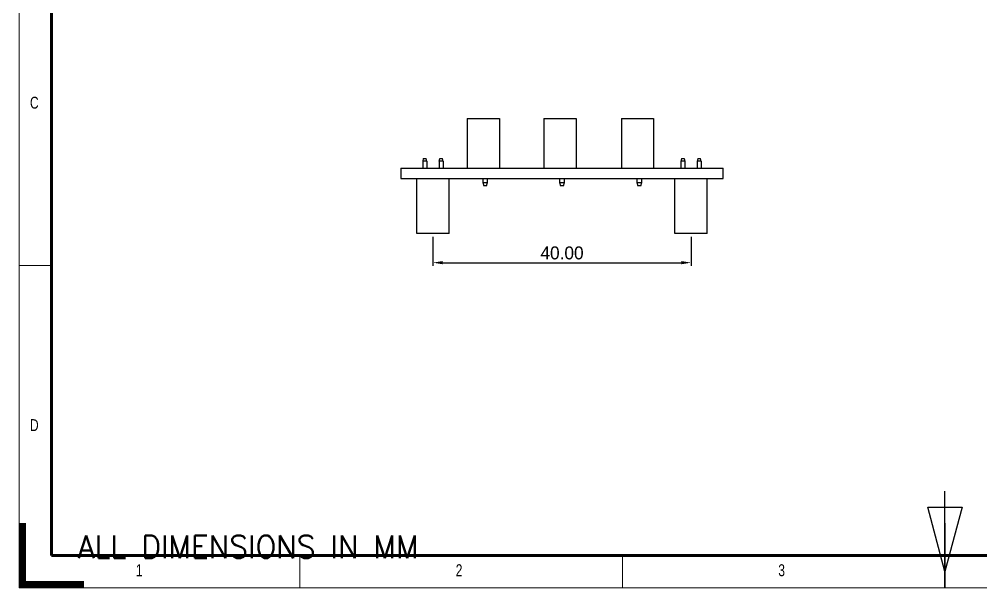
# Model space of a CAD drawing. Header units: millimetres. Extents: x 719 to 1006, y 1264 to 1464.
# Drawn here: x 719.4 to 868.5, y 1263.7 to 1351.9 of the extents above; entities that cross this region are included whole.
import ezdxf
from ezdxf.lldxf.tags import DXFTag

# ---------------------------------------------------------------- set-up
doc = ezdxf.new("R2010")
doc.units = ezdxf.units.MM
doc.layers.get('0').update_dxf_attribs({"linetype": 'CONTINUOUS'})
doc.layers.get('Defpoints').update_dxf_attribs({"linetype": 'CONTINUOUS'})
doc.styles.add('DEFAULT', font='simplex.shx')
doc.styles.add('SLDTEXTSTYLE0', font='TXT', dxfattribs={"width": 0.75})
tags = doc.linetypes.add('DASHED', pattern=[25.72, 12.86, -12.86]).pattern_tags.tags
tags[6:7] = [DXFTag(74, 4), DXFTag(75, 0), DXFTag(340, '0'), DXFTag(46, 0.0), DXFTag(50, 0.0), DXFTag(44, 0.0), DXFTag(45, 0.0)]
tags[4:5] = [DXFTag(74, 4), DXFTag(75, 0), DXFTag(340, '0'), DXFTag(46, 0.0), DXFTag(50, 0.0), DXFTag(44, 0.0), DXFTag(45, 0.0)]
doc.dimstyles.get("Standard").update_dxf_attribs({"dimtxt": 2, "dimasz": 1.5, "dimexe": 0.5, "dimexo": 0.5, "dimgap": 0.5, "dimtad": 1, "dimzin": 0, "dimdsep": 46, "dimtxsty": 'Standard', "dimcen": 0.5, "dimclrd": 1, "dimclre": 3, "dimclrt": 3, "dimadec": 0, "dimazin": 0, "dimtfac": 1, "dimtofl": 0, "dimtmove": 0, "dimatfit": 3, "dimfxl": 1, "dimtolj": 1, "dimtzin": 0, "dimarcsym": 0})

# ---------------------------------------------------------------- blocks, each defined once
blk = doc.blocks.new('ASSORTED_DRAFT6')
at = {"color": 18, "linetype": 'Continuous'}
for p, q in [((0, 9.98988), (1, 9.98988)), ((0, 9.94755), (1, 9.94755)), ((0, 9.90522), (1, 9.90522)), ((0, 9.86289), (1, 9.86289)), ((0, 9.82056), (1, 9.82056)), ((0, 9.77823), (1, 9.77823)), ((0, 9.7359), (1, 9.7359)), ((0, 9.69357), (1, 9.69357)), ((0, 9.65124), (1, 9.65124)), ((0, 9.60891), (1, 9.60891)), ((0, 9.56658), (1, 9.56658)), ((0, 9.52425), (1, 9.52425)), ((0, 9.48192), (1, 9.48192)), ((0, 9.43959), (1, 9.43959)), ((0, 9.39726), (1, 9.39726)), ((0, 9.35493), (1, 9.35493)), ((0, 9.3126), (1, 9.3126)), ((0, 9.27027), (1, 9.27027)), ((0, 9.22794), (1, 9.22794)), ((0, 9.18561), (1, 9.18561)), ((0, 9.14328), (1, 9.14328)), ((0, 9.10095), (1, 9.10095)), ((0, 9.05862), (1, 9.05862)), ((0, 9.01629), (1, 9.01629)), ((0, 8.97396), (1, 8.97396)), ((0, 8.93163), (1, 8.93163)), ((0, 8.8893), (1, 8.8893)), ((0, 8.84697), (1, 8.84697)), ((0, 8.80464), (1, 8.80464)), ((0, 8.76231), (1, 8.76231)), ((0, 8.71998), (1, 8.71998)), ((0, 8.67765), (1, 8.67765)), ((0, 8.63532), (1, 8.63532)), ((0, 8.59299), (1, 8.59299)), ((0, 8.55066), (1, 8.55066)), ((0, 8.50833), (1, 8.50833)), ((0, 8.466), (1, 8.466)), ((0, 8.42367), (1, 8.42367)), ((0, 8.38134), (1, 8.38134)), ((0, 8.33901), (1, 8.33901)), ((0, 8.29668), (1, 8.29668)), ((0, 8.25435), (1, 8.25435)), ((0, 8.21202), (1, 8.21202)), ((0, 8.16969), (1, 8.16969)), ((0, 8.12736), (1, 8.12736)), ((0, 8.08503), (1, 8.08503)), ((0, 8.0427), (1, 8.0427)), ((0, 8.00037), (1, 8.00037)), ((0, 7.95804), (1, 7.95804)), ((0, 7.91571), (1, 7.91571)), ((0, 7.87338), (1, 7.87338)), ((0, 7.83105), (1, 7.83105)), ((0, 7.78872), (1, 7.78872)), ((0, 7.74639), (1, 7.74639)), ((0, 7.70406), (1, 7.70406)), ((0, 7.66173), (1, 7.66173)), ((0, 7.6194), (1, 7.6194)), ((0, 7.57707), (1, 7.57707)), ((0, 7.53474), (1, 7.53474)), ((0, 7.49241), (1, 7.49241)), ((0, 7.45008), (1, 7.45008)), ((0, 7.40775), (1, 7.40775)), ((0, 7.36542), (1, 7.36542)), ((0, 7.32309), (1, 7.32309)), ((0, 7.28076), (1, 7.28076)), ((0, 7.23843), (1, 7.23843)), ((0, 7.1961), (1, 7.1961)), ((0, 7.15377), (1, 7.15377)), ((0, 7.11144), (1, 7.11144)), ((0, 7.06911), (1, 7.06911)), ((0, 7.02678), (1, 7.02678)), ((0, 6.98445), (1, 6.98445)), ((0, 6.94212), (1, 6.94212)), ((0, 6.89979), (1, 6.89979)), ((0, 6.85746), (1, 6.85746)), ((0, 6.81513), (1, 6.81513)), ((0, 6.7728), (1, 6.7728)), ((0, 6.73047), (1, 6.73047)), ((0, 6.68814), (1, 6.68814)), ((0, 6.64581), (1, 6.64581)), ((0, 6.60348), (1, 6.60348)), ((0, 6.56115), (1, 6.56115)), ((0, 6.51882), (1, 6.51882)), ((0, 6.47649), (1, 6.47649)), ((0, 6.43416), (1, 6.43416)), ((0, 6.39183), (1, 6.39183)), ((0, 6.3495), (1, 6.3495)), ((0, 6.30717), (1, 6.30717)), ((0, 6.26484), (1, 6.26484)), ((0, 6.22251), (1, 6.22251)), ((0, 6.18018), (1, 6.18018)), ((0, 6.13785), (1, 6.13785)), ((0, 6.09552), (1, 6.09552)), ((0, 6.05319), (1, 6.05319)), ((0, 6.01086), (1, 6.01086)), ((0, 5.96853), (1, 5.96853)), ((0, 5.9262), (1, 5.9262)), ((0, 5.88387), (1, 5.88387)), ((0, 5.84154), (1, 5.84154)), ((0, 5.79921), (1, 5.79921)), ((0, 5.75688), (1, 5.75688)), ((0, 5.71455), (1, 5.71455)), ((0, 5.67222), (1, 5.67222)), ((0, 5.62989), (1, 5.62989)), ((0, 5.58756), (1, 5.58756)), ((0, 5.54523), (1, 5.54523)), ((0, 5.5029), (1, 5.5029)), ((0, 5.46057), (1, 5.46057)), ((0, 5.41824), (1, 5.41824)), ((0, 5.37591), (1, 5.37591)), ((0, 5.33358), (1, 5.33358)), ((0, 5.29125), (1, 5.29125)), ((0, 5.24892), (1, 5.24892)), ((0, 5.20659), (1, 5.20659)), ((0, 5.16426), (1, 5.16426)), ((0, 5.12193), (1, 5.12193)), ((0, 5.0796), (1, 5.0796)), ((0, 5.03727), (1, 5.03727)), ((0, 4.99494), (1, 4.99494)), ((0, 4.95261), (1, 4.95261)), ((0, 4.91028), (1, 4.91028)), ((0, 4.86795), (1, 4.86795)), ((0, 4.82562), (1, 4.82562)), ((0, 4.78329), (1, 4.78329)), ((0, 4.74096), (1, 4.74096)), ((0, 4.69863), (1, 4.69863)), ((0, 4.6563), (1, 4.6563)), ((0, 4.61397), (1, 4.61397)), ((0, 4.57164), (1, 4.57164)), ((0, 4.52931), (1, 4.52931)), ((0, 4.48698), (1, 4.48698)), ((0, 4.44465), (1, 4.44465)), ((0, 4.40232), (1, 4.40232)), ((0, 4.35999), (1, 4.35999)), ((0, 4.31766), (1, 4.31766)), ((0, 4.27533), (1, 4.27533)), ((0, 4.233), (1, 4.233)), ((0, 4.19067), (1, 4.19067)), ((0, 4.14834), (1, 4.14834)), ((0, 4.10601), (1, 4.10601)), ((0, 4.06368), (1, 4.06368)), ((0, 4.02135), (1, 4.02135)), ((0, 3.97902), (1, 3.97902)), ((0, 3.93669), (1, 3.93669)), ((0, 3.89436), (1, 3.89436)), ((0, 3.85203), (1, 3.85203)), ((0, 3.8097), (1, 3.8097)), ((0, 3.76737), (1, 3.76737)), ((0, 3.72504), (1, 3.72504)), ((0, 3.68271), (1, 3.68271)), ((0, 3.64038), (1, 3.64038)), ((0, 3.59805), (1, 3.59805)), ((0, 3.55572), (1, 3.55572)), ((0, 3.51339), (1, 3.51339)), ((0, 3.47106), (1, 3.47106)), ((0, 3.42873), (1, 3.42873)), ((0, 3.3864), (1, 3.3864)), ((0, 3.34407), (1, 3.34407)), ((0, 3.30174), (1, 3.30174)), ((0, 3.25941), (1, 3.25941)), ((0, 3.21708), (1, 3.21708)), ((0, 3.17475), (1, 3.17475)), ((0, 3.13242), (1, 3.13242)), ((0, 3.09009), (1, 3.09009)), ((0, 3.04776), (1, 3.04776)), ((0, 3.00543), (1, 3.00543)), ((0, 2.9631), (1, 2.9631)), ((0, 2.92077), (1, 2.92077)), ((0, 2.87844), (1, 2.87844)), ((0, 2.83611), (1, 2.83611)), ((0, 2.79378), (1, 2.79378)), ((0, 2.75145), (1, 2.75145)), ((0, 2.70912), (1, 2.70912)), ((0, 2.66679), (1, 2.66679)), ((0, 2.62446), (1, 2.62446)), ((0, 2.58213), (1, 2.58213)), ((0, 2.5398), (1, 2.5398)), ((0, 2.49747), (1, 2.49747)), ((0, 2.45514), (1, 2.45514)), ((0, 2.41281), (1, 2.41281)), ((0, 2.37048), (1, 2.37048)), ((0, 2.32815), (1, 2.32815)), ((0, 2.28582), (1, 2.28582)), ((0, 2.24349), (1, 2.24349)), ((0, 2.20116), (1, 2.20116)), ((0, 2.15883), (1, 2.15883)), ((0, 2.1165), (1, 2.1165)), ((0, 2.07417), (1, 2.07417)), ((0, 2.03184), (1, 2.03184)), ((0, 1.98951), (1, 1.98951)), ((0, 1.94718), (1, 1.94718)), ((0, 1.90485), (1, 1.90485)), ((0, 1.86252), (1, 1.86252)), ((0, 1.82019), (1, 1.82019)), ((0, 1.77786), (1, 1.77786)), ((0, 1.73553), (1, 1.73553)), ((0, 1.6932), (1, 1.6932)), ((0, 1.65087), (1, 1.65087)), ((0, 1.60854), (1, 1.60854)), ((0, 1.56621), (1, 1.56621)), ((0, 1.52388), (1, 1.52388)), ((0, 1.48155), (1, 1.48155)), ((0, 1.43922), (1, 1.43922)), ((0, 1.39689), (1, 1.39689)), ((0, 1.35456), (1, 1.35456)), ((0, 1.31223), (1, 1.31223)), ((0, 1.2699), (1, 1.2699)), ((0, 1.22757), (1, 1.22757)), ((0, 1.18524), (1, 1.18524)), ((0, 1.14291), (1, 1.14291)), ((0, 1.10058), (1, 1.10058)), ((0, 1.05825), (1, 1.05825)), ((0, 1.01592), (1, 1.01592)), ((0, 0.97359), (10, 0.97359)), ((0, 0.93126), (10, 0.93126)), ((0, 0.88893), (10, 0.88893)), ((0, 0.8466), (10, 0.8466)), ((0, 0.80427), (10, 0.80427)), ((0, 0.76194), (10, 0.76194)), ((0, 0.71961), (10, 0.71961)), ((0, 0.67728), (10, 0.67728)), ((0, 0.63495), (10, 0.63495)), ((0, 0.59262), (10, 0.59262)), ((0, 0.55029), (10, 0.55029)), ((0, 0.50796), (10, 0.50796)), ((0, 0.46563), (10, 0.46563)), ((0, 0.4233), (10, 0.4233)), ((0, 0.38097), (10, 0.38097)), ((0, 0.33864), (10, 0.33864)), ((0, 0.29631), (10, 0.29631)), ((0, 0.25398), (10, 0.25398)), ((0, 0.21165), (10, 0.21165)), ((0, 0.16932), (10, 0.16932)), ((0, 0.12699), (10, 0.12699)), ((0, 0.08466), (10, 0.08466)), ((0, 0.04233), (10, 0.04233))]:
    blk.add_line(p, q, dxfattribs=at)
blk = doc.blocks.new('*D20')
at = {"color": 3, "lineweight": -2}
for p, q in [((783.54, 1318.16), (783.54, 1313.63)), ((823.54, 1318.16), (823.54, 1313.63))]:
    blk.add_line(p, q, dxfattribs=at)
at = {"color": 1, "lineweight": -2}
blk.add_line((785.04, 1314.13), (822.04, 1314.13), dxfattribs=at)
at = {"color": 1}
for points in [[(785.04, 1314.38), (785.04, 1313.88), (783.54, 1314.13)], [(822.04, 1313.88), (822.04, 1314.38), (823.54, 1314.13)]]:
    blk.add_solid(points, dxfattribs=at)
at = {"layer": 'Defpoints', "color": 0}
for p in [(783.54, 1318.66), (823.54, 1318.66), (823.54, 1314.13)]:
    blk.add_point(p, dxfattribs=at)
at = {"color": 3, "insert": (803.54, 1315.63), "char_height": 2, "attachment_point": 5}
blk.add_mtext('\\A1;40.00', dxfattribs=at)

msp = doc.modelspace()

# ---------------------------------------------------------------- linework, layer by layer
at = {"color": 18, "linetype": 'DASHED', "lineweight": 5, "ltscale": 1.75}
for p, q in [((719.402, 1463.717), (719.402, 1263.717)), ((862.902, 1273.717), (862.902, 1263.717)), ((719.402, 1263.717), (1006.402, 1263.717))]:
    msp.add_line(p, q, dxfattribs=at)
at = {"color": 7, "linetype": 'Continuous', "lineweight": 60}
for p, q in [((724.402, 1458.717), (724.402, 1268.717)), ((724.402, 1268.717), (1001.402, 1268.717))]:
    msp.add_line(p, q, dxfattribs=at)
for p, q in [((788.83, 1336.462), (788.83, 1328.762)), ((788.83, 1336.462), (793.83, 1336.462)), ((793.83, 1336.462), (793.83, 1328.762)), ((800.737, 1336.462), (800.737, 1328.762)), ((800.737, 1336.462), (805.737, 1336.462)), ((805.737, 1336.462), (805.737, 1328.762)), ((812.736, 1336.462), (812.736, 1328.762)), ((812.736, 1336.462), (817.736, 1336.462)), ((817.736, 1336.462), (817.736, 1328.762)), ((782.041, 1330.262), (781.941, 1329.862)), ((781.941, 1329.862), (781.941, 1328.762)), ((782.591, 1329.862), (781.941, 1329.862)), ((782.041, 1330.262), (782.491, 1330.262)), ((782.591, 1329.862), (782.491, 1330.262)), ((782.591, 1329.862), (782.591, 1328.762)), ((784.481, 1329.862), (784.581, 1330.262)), ((784.481, 1329.862), (784.481, 1328.762)), ((785.131, 1329.862), (784.481, 1329.862)), ((784.581, 1330.262), (785.031, 1330.262)), ((785.131, 1329.862), (785.031, 1330.262)), ((785.131, 1329.862), (785.131, 1328.762)), ((822.041, 1330.262), (821.941, 1329.862)), ((821.941, 1329.862), (821.941, 1328.762)), ((822.591, 1329.862), (821.941, 1329.862)), ((822.041, 1330.262), (822.491, 1330.262)), ((822.491, 1330.262), (822.591, 1329.862)), ((822.591, 1329.862), (822.591, 1328.762)), ((824.581, 1330.262), (824.481, 1329.862)), ((824.481, 1329.862), (824.481, 1328.762)), ((825.131, 1329.862), (824.481, 1329.862)), ((824.581, 1330.262), (825.031, 1330.262)), ((825.131, 1329.862), (825.031, 1330.262)), ((825.131, 1329.862), (825.131, 1328.762)), ((778.538, 1328.762), (778.538, 1327.962)), ((778.538, 1328.762), (778.558, 1328.762)), ((778.558, 1328.762), (778.747, 1328.762)), ((778.747, 1328.762), (779.11, 1328.762)), ((779.11, 1328.762), (779.532, 1328.762)), ((779.532, 1328.762), (779.937, 1328.762)), ((779.937, 1328.762), (786.419, 1328.762)), ((786.419, 1328.762), (786.953, 1328.762)), ((786.953, 1328.762), (787.322, 1328.762)), ((787.322, 1328.762), (787.591, 1328.762)), ((787.591, 1328.762), (787.912, 1328.762)), ((787.912, 1328.762), (788.296, 1328.762)), ((788.296, 1328.762), (789.383, 1328.762)), ((789.383, 1328.762), (790.668, 1328.762)), ((790.668, 1328.762), (791.737, 1328.762)), ((791.737, 1328.762), (792.786, 1328.762)), ((792.786, 1328.762), (793.834, 1328.762)), ((793.834, 1328.762), (794.882, 1328.762)), ((794.882, 1328.762), (795.931, 1328.762)), ((795.931, 1328.762), (806.413, 1328.762)), ((806.413, 1328.762), (812.283, 1328.762)), ((812.283, 1328.762), (813.436, 1328.762)), ((813.436, 1328.762), (814.589, 1328.762)), ((814.589, 1328.762), (815.696, 1328.762)), ((815.696, 1328.762), (816.766, 1328.762)), ((816.766, 1328.762), (817.632, 1328.762)), ((817.632, 1328.762), (818.408, 1328.762)), ((818.408, 1328.762), (819.056, 1328.762)), ((819.056, 1328.762), (819.698, 1328.762)), ((819.698, 1328.762), (819.948, 1328.762)), ((819.948, 1328.762), (820.325, 1328.762)), ((820.325, 1328.762), (820.785, 1328.762)), ((820.785, 1328.762), (821.239, 1328.762)), ((821.239, 1328.762), (821.694, 1328.762)), ((821.694, 1328.762), (822.765, 1328.762)), ((822.765, 1328.762), (824.677, 1328.762)), ((824.677, 1328.762), (826.3, 1328.762)), ((826.3, 1328.762), (826.725, 1328.762)), ((826.725, 1328.762), (827.15, 1328.762)), ((827.15, 1328.762), (827.568, 1328.762)), ((827.568, 1328.762), (827.873, 1328.762)), ((827.873, 1328.762), (828.163, 1328.762)), ((828.163, 1328.762), (828.388, 1328.762)), ((828.388, 1328.762), (828.529, 1328.762)), ((828.538, 1327.962), (828.538, 1328.762)), ((778.538, 1327.962), (778.538, 1327.162)), ((778.538, 1327.162), (778.558, 1327.162)), ((778.558, 1327.162), (778.747, 1327.162)), ((778.747, 1327.162), (779.11, 1327.162)), ((779.11, 1327.162), (779.532, 1327.162)), ((779.532, 1327.162), (779.937, 1327.162)), ((779.937, 1327.162), (786.419, 1327.162)), ((781.036, 1318.662), (781.036, 1327.162)), ((786.036, 1318.662), (786.036, 1327.162)), ((786.419, 1327.162), (786.953, 1327.162)), ((786.953, 1327.162), (787.322, 1327.162)), ((787.322, 1327.162), (787.591, 1327.162)), ((787.591, 1327.162), (787.912, 1327.162)), ((787.912, 1327.162), (788.296, 1327.162)), ((788.296, 1327.162), (789.383, 1327.162)), ((789.383, 1327.162), (790.668, 1327.162)), ((790.668, 1327.162), (791.737, 1327.162)), ((791.255, 1327.162), (791.255, 1326.562)), ((791.255, 1326.562), (791.405, 1326.062)), ((791.255, 1326.562), (791.365, 1326.562)), ((791.365, 1326.562), (791.63, 1326.562)), ((791.63, 1326.562), (791.895, 1326.562)), ((791.737, 1327.162), (792.786, 1327.162)), ((791.855, 1326.062), (792.005, 1326.562)), ((791.895, 1326.562), (792.005, 1326.562)), ((792.005, 1326.562), (792.005, 1327.162)), ((792.786, 1327.162), (793.834, 1327.162)), ((793.834, 1327.162), (794.882, 1327.162)), ((794.882, 1327.162), (795.931, 1327.162)), ((795.931, 1327.162), (806.413, 1327.162)), ((803.162, 1327.162), (803.162, 1326.562)), ((803.162, 1326.562), (803.312, 1326.062)), ((803.162, 1326.562), (803.272, 1326.562)), ((803.272, 1326.562), (803.537, 1326.562)), ((803.537, 1326.562), (803.802, 1326.562)), ((803.762, 1326.062), (803.912, 1326.562)), ((803.802, 1326.562), (803.912, 1326.562)), ((803.912, 1326.562), (803.912, 1327.162)), ((806.413, 1327.162), (812.283, 1327.162)), ((812.283, 1327.162), (813.436, 1327.162)), ((813.436, 1327.162), (814.589, 1327.162)), ((814.589, 1327.162), (815.696, 1327.162)), ((815.161, 1327.162), (815.161, 1326.562)), ((815.161, 1326.562), (815.311, 1326.062)), ((815.161, 1326.562), (815.271, 1326.562)), ((815.271, 1326.562), (815.536, 1326.562)), ((815.536, 1326.562), (815.801, 1326.562)), ((815.696, 1327.162), (816.766, 1327.162)), ((815.761, 1326.062), (815.911, 1326.562)), ((815.801, 1326.562), (815.911, 1326.562)), ((815.911, 1326.562), (815.911, 1327.162)), ((816.766, 1327.162), (817.632, 1327.162)), ((817.632, 1327.162), (818.408, 1327.162)), ((818.408, 1327.162), (819.056, 1327.162)), ((819.056, 1327.162), (819.698, 1327.162)), ((819.698, 1327.162), (819.948, 1327.162)), ((819.948, 1327.162), (820.325, 1327.162)), ((820.325, 1327.162), (820.785, 1327.162)), ((820.785, 1327.162), (821.239, 1327.162)), ((821.036, 1318.662), (821.036, 1327.162)), ((821.239, 1327.162), (821.694, 1327.162)), ((821.694, 1327.162), (822.765, 1327.162)), ((822.765, 1327.162), (824.677, 1327.162)), ((824.677, 1327.162), (826.3, 1327.162)), ((826.036, 1318.662), (826.036, 1327.162)), ((826.3, 1327.162), (826.725, 1327.162)), ((826.725, 1327.162), (827.15, 1327.162)), ((827.15, 1327.162), (827.568, 1327.162)), ((827.568, 1327.162), (827.873, 1327.162)), ((827.873, 1327.162), (828.163, 1327.162)), ((828.163, 1327.162), (828.388, 1327.162)), ((828.388, 1327.162), (828.529, 1327.162)), ((828.538, 1327.162), (828.538, 1327.962)), ((791.518, 1326.062), (791.405, 1326.062)), ((791.743, 1326.062), (791.518, 1326.062)), ((791.855, 1326.062), (791.743, 1326.062)), ((803.425, 1326.062), (803.312, 1326.062)), ((803.65, 1326.062), (803.425, 1326.062)), ((803.762, 1326.062), (803.65, 1326.062)), ((815.424, 1326.062), (815.311, 1326.062)), ((815.649, 1326.062), (815.424, 1326.062)), ((815.761, 1326.062), (815.649, 1326.062)), ((786.036, 1318.662), (781.036, 1318.662)), ((826.036, 1318.662), (821.036, 1318.662))]:
    msp.add_line(p, q)
at = {"color": 7, "linetype": 'Continuous', "lineweight": 0}
for p, q in [((724.402, 1313.717), (719.402, 1313.717)), ((762.902, 1263.717), (762.902, 1268.717)), ((812.902, 1268.717), (812.902, 1263.717))]:
    msp.add_line(p, q, dxfattribs=at)
at = {"color": 18, "linetype": 'Continuous'}
for p, q in [((862.902, 1263.717), (862.902, 1278.717)), ((862.902, 1266.217), (860.222, 1276.217)), ((860.222, 1276.217), (865.581, 1276.217)), ((865.581, 1276.217), (862.902, 1266.217)), ((862.902, 1273.717), (862.902, 1263.717))]:
    msp.add_line(p, q, dxfattribs=at)

# ---------------------------------------------------------------- block references
at = {"color": 18, "linetype": 'Continuous', "lineweight": -3}
msp.add_blockref('ASSORTED_DRAFT6', (719.402, 1263.717), dxfattribs=at)

# ---------------------------------------------------------------- texts
at = {"color": 7, "linetype": 'Continuous', "lineweight": 0, "char_height": 1.852, "attachment_point": 1, "style": 'SLDTEXTSTYLE0'}
for s, insert in [('C', (721.068, 1339.864)), ('D', (721.068, 1289.864)), ('1', (737.485, 1267.364)), ('2', (787.068, 1267.364)), ('3', (837.068, 1267.364))]:
    msp.add_mtext(s, dxfattribs=dict(at, insert=insert))
at = {"color": 18, "linetype": 'Continuous', "lineweight": 5, "insert": (728.483, 1268.324), "char_height": 3.5, "attachment_point": 7, "line_spacing_factor": 0.903614, "style": 'DEFAULT'}
msp.add_mtext('\\W00.967;ALL DIMENSIONS IN MM ', dxfattribs=at)

# ---------------------------------------------------------------- dimensions: what is measured, and where the dimension line sits
dim = msp.add_linear_dim(base=(823.536, 1314.134), p1=(783.536, 1318.662), p2=(823.536, 1318.662), dimstyle='Standard')
dim.commit()
dim.dimension.update_dxf_attribs({"geometry": '*D20', "text_midpoint": (803.536, 1315.634)})

doc.saveas('drawing.dxf')
